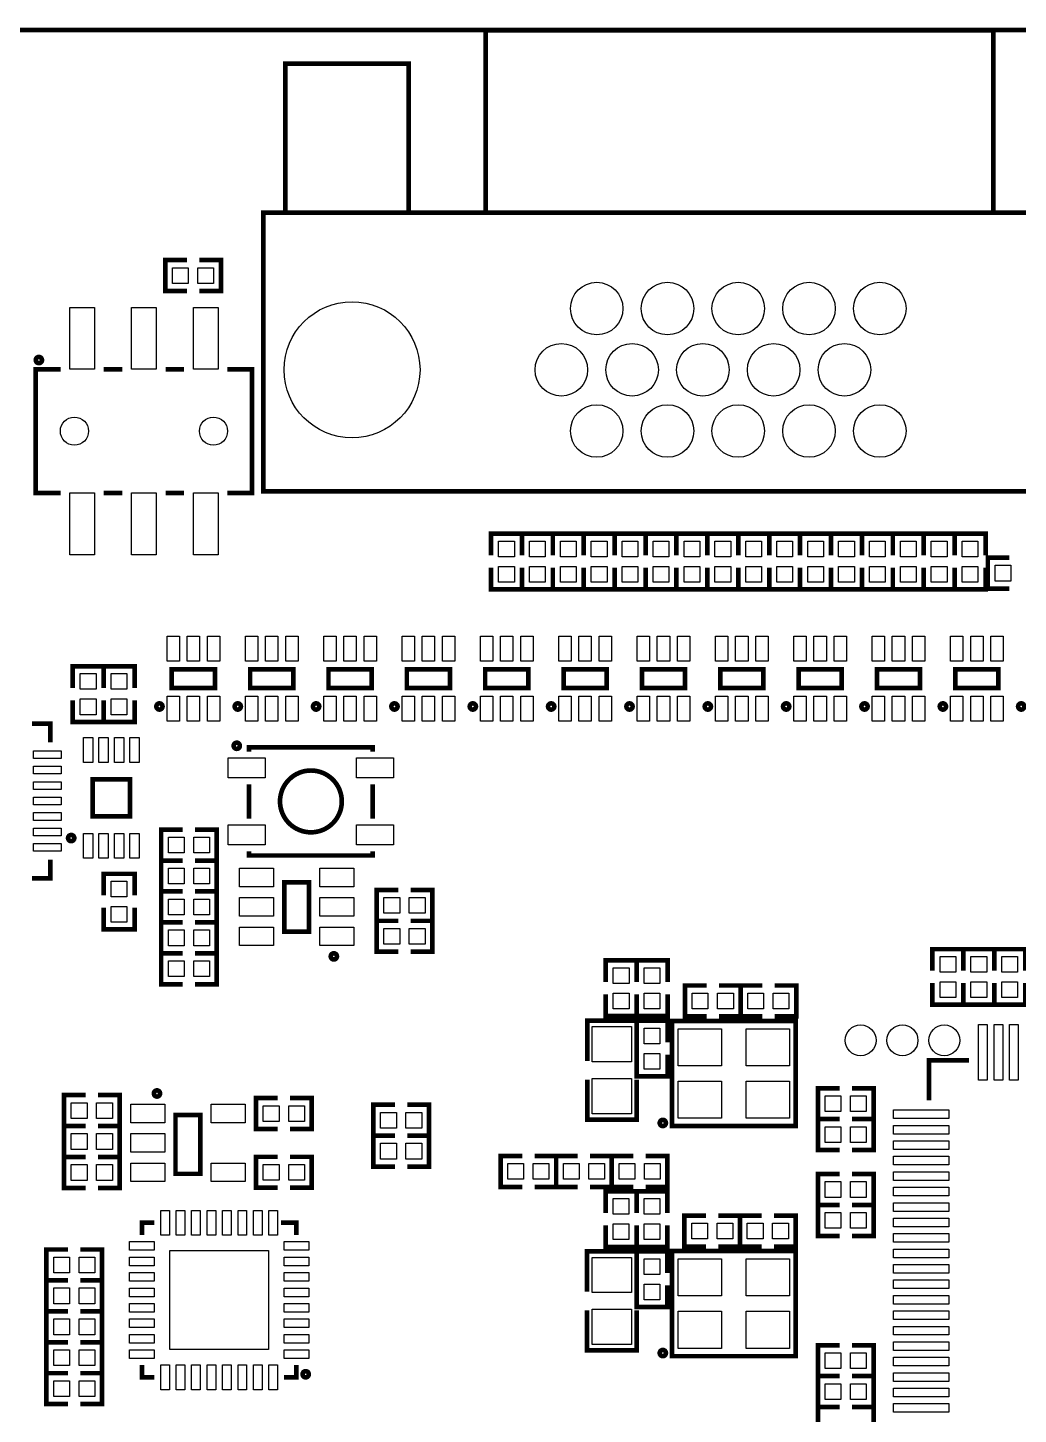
# Model space of a CAD drawing. Extents: x -3 to 4403, y -3 to 3388.
# Drawn here: x 638 to 1900, y 1621 to 3387 of the extents above; entities that cross this region are included whole.
import ezdxf

# ---------------------------------------------------------------- set-up
doc = ezdxf.new("R2010")
doc.units = 0
for name, color, linetype in [('BG_OUTLINE', 3, 'CONTINUOUS'), ('PG_SILKSCREEN_TOP', 85, 'CONTINUOUS'), ('PIN_TOP', 12, 'CONTINUOUS')]:
    doc.layers.add(name, color=color, linetype=linetype)

msp = doc.modelspace()

# ---------------------------------------------------------------- linework, layer by layer
at = {"layer": 'BG_OUTLINE', "const_width": 6}
msp.add_lwpolyline([(160, 0), (4240, 0, 0.414214), (4400, 160), (4400, 3224, 0.414214), (4240, 3384), (160, 3384, 0.414214), (0, 3224), (0, 160, 0.414214), (160, 0)], format="xyb", dxfattribs=at)
at = {"layer": 'PG_SILKSCREEN_TOP', "const_width": 5.91}
for points in [[(1868.75, 3151.36), (1868.75, 3383.64), (1221.9, 3383.64), (1221.9, 3151.36)], [(1123.75, 3151.36), (1123.75, 3341.36), (966.58, 3341.36), (966.58, 3151.36)], [(938.75, 2796.36), (2148.75, 2796.36), (2148.75, 3151.36), (938.75, 3151.36), (938.75, 2796.36)], [(841.27, 3091.01), (813.71, 3091.01), (813.71, 3051.63), (841.27, 3051.63)], [(857.01, 3091.01), (884.57, 3091.01), (884.57, 3051.63), (857.01, 3051.63)], [(680.24, 2951.95), (648.74, 2951.95), (648.74, 2794.47), (680.24, 2794.47)], [(735.36, 2951.95), (758.98, 2951.95)], [(814.1, 2951.95), (837.72, 2951.95)], [(892.84, 2951.95), (924.34, 2951.95), (924.34, 2794.47), (892.84, 2794.47)], [(735.36, 2794.47), (758.98, 2794.47)], [(814.1, 2794.47), (837.72, 2794.47)], [(1228.71, 2714.89), (1228.71, 2742.45), (1268.09, 2742.45), (1268.09, 2714.89)], [(1268.09, 2714.89), (1268.09, 2742.45), (1307.47, 2742.45), (1307.47, 2714.89)], [(1307.47, 2714.89), (1307.47, 2742.45), (1346.85, 2742.45), (1346.85, 2714.89)], [(1346.85, 2714.89), (1346.85, 2742.45), (1386.23, 2742.45), (1386.23, 2714.89)], [(1386.23, 2714.89), (1386.23, 2742.45), (1425.61, 2742.45), (1425.61, 2714.89)], [(1425.61, 2714.89), (1425.61, 2742.45), (1464.99, 2742.45), (1464.99, 2714.89)], [(1464.99, 2714.89), (1464.99, 2742.45), (1504.37, 2742.45), (1504.37, 2714.89)], [(1504.37, 2714.89), (1504.37, 2742.45), (1543.75, 2742.45), (1543.75, 2714.89)], [(1543.75, 2714.89), (1543.75, 2742.45), (1583.13, 2742.45), (1583.13, 2714.89)], [(1583.13, 2714.89), (1583.13, 2742.45), (1622.51, 2742.45), (1622.51, 2714.89)], [(1622.51, 2714.89), (1622.51, 2742.45), (1661.89, 2742.45), (1661.89, 2714.89)], [(1661.89, 2714.89), (1661.89, 2742.45), (1701.27, 2742.45), (1701.27, 2714.89)], [(1740.65, 2714.89), (1740.65, 2742.45), (1701.27, 2742.45), (1701.27, 2714.89)], [(1780.03, 2714.89), (1780.03, 2742.45), (1740.65, 2742.45), (1740.65, 2714.89)], [(1819.41, 2714.89), (1819.41, 2742.45), (1780.03, 2742.45), (1780.03, 2714.89)], [(1858.79, 2714.89), (1858.79, 2742.45), (1819.41, 2742.45), (1819.41, 2714.89)], [(1228.71, 2699.15), (1228.71, 2671.59), (1268.09, 2671.59), (1268.09, 2699.15)], [(1268.09, 2699.15), (1268.09, 2671.59), (1307.47, 2671.59), (1307.47, 2699.15)], [(1307.47, 2699.15), (1307.47, 2671.59), (1346.85, 2671.59), (1346.85, 2699.15)], [(1346.85, 2699.15), (1346.85, 2671.59), (1386.23, 2671.59), (1386.23, 2699.15)], [(1386.23, 2699.15), (1386.23, 2671.59), (1425.61, 2671.59), (1425.61, 2699.15)], [(1425.61, 2699.15), (1425.61, 2671.59), (1464.99, 2671.59), (1464.99, 2699.15)], [(1464.99, 2699.15), (1464.99, 2671.59), (1504.37, 2671.59), (1504.37, 2699.15)], [(1504.37, 2699.15), (1504.37, 2671.59), (1543.75, 2671.59), (1543.75, 2699.15)], [(1543.75, 2699.15), (1543.75, 2671.59), (1583.13, 2671.59), (1583.13, 2699.15)], [(1583.13, 2699.15), (1583.13, 2671.59), (1622.51, 2671.59), (1622.51, 2699.15)], [(1622.51, 2699.15), (1622.51, 2671.59), (1661.89, 2671.59), (1661.89, 2699.15)], [(1661.89, 2699.15), (1661.89, 2671.59), (1701.27, 2671.59), (1701.27, 2699.15)], [(1740.65, 2699.15), (1740.65, 2671.59), (1701.27, 2671.59), (1701.27, 2699.15)], [(1780.03, 2699.15), (1780.03, 2671.59), (1740.65, 2671.59), (1740.65, 2699.15)], [(1819.41, 2699.15), (1819.41, 2671.59), (1780.03, 2671.59), (1780.03, 2699.15)], [(1858.79, 2699.15), (1858.79, 2671.59), (1819.41, 2671.59), (1819.41, 2699.15)], [(1889.23, 2711.95), (1861.67, 2711.95), (1861.67, 2672.57), (1889.23, 2672.57)], [(695.77, 2546.14), (695.77, 2573.7), (735.15, 2573.7), (735.15, 2546.14)], [(774.53, 2546.14), (774.53, 2573.7), (735.15, 2573.7), (735.15, 2546.14)], [(822.03, 2569.77), (877.15, 2569.77), (877.15, 2546.15), (822.03, 2546.15), (822.03, 2569.77)], [(921.84, 2569.77), (976.96, 2569.77), (976.96, 2546.15), (921.84, 2546.15), (921.84, 2569.77)], [(1021.65, 2569.77), (1076.77, 2569.77), (1076.77, 2546.15), (1021.65, 2546.15), (1021.65, 2569.77)], [(1121.46, 2569.77), (1176.58, 2569.77), (1176.58, 2546.15), (1121.46, 2546.15), (1121.46, 2569.77)], [(1221.27, 2569.77), (1276.39, 2569.77), (1276.39, 2546.15), (1221.27, 2546.15), (1221.27, 2569.77)], [(1321.08, 2569.77), (1376.2, 2569.77), (1376.2, 2546.15), (1321.08, 2546.15), (1321.08, 2569.77)], [(1420.89, 2569.77), (1476.01, 2569.77), (1476.01, 2546.15), (1420.89, 2546.15), (1420.89, 2569.77)], [(1520.7, 2569.77), (1575.82, 2569.77), (1575.82, 2546.15), (1520.7, 2546.15), (1520.7, 2569.77)], [(1620.51, 2569.77), (1675.63, 2569.77), (1675.63, 2546.15), (1620.51, 2546.15), (1620.51, 2569.77)], [(1720.32, 2569.77), (1775.44, 2569.77), (1775.44, 2546.15), (1720.32, 2546.15), (1720.32, 2569.77)], [(1820.13, 2569.77), (1875.25, 2569.77), (1875.25, 2546.15), (1820.13, 2546.15), (1820.13, 2569.77)], [(695.77, 2530.4), (695.77, 2502.84), (735.15, 2502.84), (735.15, 2530.4)], [(774.53, 2530.4), (774.53, 2502.84), (735.15, 2502.84), (735.15, 2530.4)], [(643.8, 2500.54), (667.43, 2500.54), (667.43, 2476.91)], [(1077.98, 2465.08), (1077.98, 2470.52), (920.5, 2470.52), (920.5, 2465.08)], [(721.38, 2429.73), (768.62, 2429.73), (768.62, 2382.49), (721.38, 2382.49), (721.38, 2429.73)], [(920.5, 2423.43), (920.5, 2379.81)], [(1077.98, 2423.43), (1077.98, 2379.81)], [(836.02, 2326.3), (808.46, 2326.3), (808.46, 2365.68), (836.02, 2365.68)], [(851.76, 2326.3), (879.32, 2326.3), (879.32, 2365.68), (851.76, 2365.68)], [(920.5, 2338.16), (920.5, 2332.72), (1077.98, 2332.72), (1077.98, 2338.16)], [(667.43, 2327.31), (667.43, 2303.68), (643.8, 2303.68)], [(836.02, 2286.92), (808.46, 2286.92), (808.46, 2326.3), (836.02, 2326.3)], [(851.76, 2286.92), (879.32, 2286.92), (879.32, 2326.3), (851.76, 2326.3)], [(735.15, 2281.82), (735.15, 2309.38), (774.53, 2309.38), (774.53, 2281.82)], [(996.96, 2298.73), (965.46, 2298.73), (965.46, 2235.73), (996.96, 2235.73), (996.96, 2298.73)], [(836.02, 2286.92), (808.46, 2286.92), (808.46, 2247.54), (836.02, 2247.54)], [(851.76, 2286.92), (879.32, 2286.92), (879.32, 2247.54), (851.76, 2247.54)], [(1110.66, 2249.52), (1083.1, 2249.52), (1083.1, 2288.9), (1110.66, 2288.9)], [(1126.4, 2249.52), (1153.96, 2249.52), (1153.96, 2288.9), (1126.4, 2288.9)], [(735.15, 2266.08), (735.15, 2238.52), (774.53, 2238.52), (774.53, 2266.08)], [(836.02, 2208.16), (808.46, 2208.16), (808.46, 2247.54), (836.02, 2247.54)], [(851.76, 2208.16), (879.32, 2208.16), (879.32, 2247.54), (851.76, 2247.54)], [(1110.66, 2210.14), (1083.1, 2210.14), (1083.1, 2249.52), (1110.66, 2249.52)], [(1126.4, 2210.14), (1153.96, 2210.14), (1153.96, 2249.52), (1126.4, 2249.52)], [(836.02, 2168.78), (808.46, 2168.78), (808.46, 2208.16), (836.02, 2208.16)], [(851.76, 2168.78), (879.32, 2168.78), (879.32, 2208.16), (851.76, 2208.16)], [(1791.15, 2185.88), (1791.15, 2213.44), (1830.53, 2213.44), (1830.53, 2185.88)], [(1830.53, 2185.88), (1830.53, 2213.44), (1869.91, 2213.44), (1869.91, 2185.88)], [(1869.91, 2185.88), (1869.91, 2213.44), (1909.29, 2213.44), (1909.29, 2185.88)], [(1374.89, 2171.47), (1374.89, 2199.03), (1414.27, 2199.03), (1414.27, 2171.47)], [(1414.27, 2171.47), (1414.27, 2199.03), (1453.65, 2199.03), (1453.65, 2171.47)], [(1791.15, 2170.14), (1791.15, 2142.58), (1830.53, 2142.58), (1830.53, 2170.14)], [(1830.53, 2170.14), (1830.53, 2142.58), (1869.91, 2142.58), (1869.91, 2170.14)], [(1869.91, 2170.14), (1869.91, 2142.58), (1909.29, 2142.58), (1909.29, 2170.14)], [(1374.89, 2155.73), (1374.89, 2128.17), (1414.27, 2128.17), (1414.27, 2155.73)], [(1414.27, 2155.73), (1414.27, 2128.17), (1453.65, 2128.17), (1453.65, 2155.73)], [(1503.39, 2127.77), (1475.83, 2127.77), (1475.83, 2167.15), (1503.39, 2167.15)], [(1519.13, 2127.77), (1546.69, 2127.77), (1546.69, 2167.15), (1519.13, 2167.15)], [(1574.25, 2167.15), (1546.69, 2167.15), (1546.69, 2127.77), (1574.25, 2127.77)], [(1589.99, 2167.15), (1617.55, 2167.15), (1617.55, 2127.77), (1589.99, 2127.77)], [(1414.27, 2071.03), (1414.27, 2122.21), (1351.27, 2122.21), (1351.27, 2071.03)], [(1414.27, 2094.65), (1414.27, 2122.21), (1453.65, 2122.21), (1453.65, 2094.65)], [(1459.4, 1988.16), (1616.88, 1988.16), (1616.88, 2122.02), (1459.4, 2122.02), (1459.4, 1988.16)], [(1414.27, 2078.91), (1414.27, 2051.35), (1453.65, 2051.35), (1453.65, 2078.91)], [(1786.61, 2020.84), (1786.61, 2072.03), (1837.8, 2072.03)], [(1351.27, 2047.41), (1351.27, 1996.23), (1414.27, 1996.23), (1414.27, 2047.41)], [(1672.76, 1996.99), (1645.2, 1996.99), (1645.2, 2036.37), (1672.76, 2036.37)], [(1688.5, 1996.99), (1716.06, 1996.99), (1716.06, 2036.37), (1688.5, 2036.37)], [(712.3, 1988.12), (684.74, 1988.12), (684.74, 2027.5), (712.3, 2027.5)], [(728.04, 1988.12), (755.6, 1988.12), (755.6, 2027.5), (728.04, 2027.5)], [(956.94, 1984.37), (929.38, 1984.37), (929.38, 2023.75), (956.94, 2023.75)], [(972.68, 1984.37), (1000.24, 1984.37), (1000.24, 2023.75), (972.68, 2023.75)], [(1106.32, 1975.81), (1078.76, 1975.81), (1078.76, 2015.19), (1106.32, 2015.19)], [(1122.06, 1975.81), (1149.62, 1975.81), (1149.62, 2015.19), (1122.06, 2015.19)], [(834.62, 2002.09), (858.24, 2002.09), (858.24, 1927.29), (826.74, 1927.29), (826.74, 2002.09), (834.62, 2002.09)], [(1672.76, 1957.61), (1645.2, 1957.61), (1645.2, 1996.99), (1672.76, 1996.99)], [(1688.5, 1957.61), (1716.06, 1957.61), (1716.06, 1996.99), (1688.5, 1996.99)], [(712.3, 1948.74), (684.74, 1948.74), (684.74, 1988.12), (712.3, 1988.12)], [(728.04, 1948.74), (755.6, 1948.74), (755.6, 1988.12), (728.04, 1988.12)], [(1106.32, 1936.43), (1078.76, 1936.43), (1078.76, 1975.81), (1106.32, 1975.81)], [(1122.06, 1936.43), (1149.62, 1936.43), (1149.62, 1975.81), (1122.06, 1975.81)], [(712.3, 1909.36), (684.74, 1909.36), (684.74, 1948.74), (712.3, 1948.74)], [(728.04, 1909.36), (755.6, 1909.36), (755.6, 1948.74), (728.04, 1948.74)], [(956.94, 1909.57), (929.38, 1909.57), (929.38, 1948.95), (956.94, 1948.95)], [(972.68, 1909.57), (1000.24, 1909.57), (1000.24, 1948.95), (972.68, 1948.95)], [(1268.43, 1910.69), (1240.87, 1910.69), (1240.87, 1950.07), (1268.43, 1950.07)], [(1284.17, 1910.69), (1311.73, 1910.69), (1311.73, 1950.07), (1284.17, 1950.07)], [(1339.29, 1910.69), (1311.73, 1910.69), (1311.73, 1950.07), (1339.29, 1950.07)], [(1355.03, 1910.69), (1382.59, 1910.69), (1382.59, 1950.07), (1355.03, 1950.07)], [(1410.15, 1950.07), (1382.59, 1950.07), (1382.59, 1910.69), (1410.15, 1910.69)], [(1425.89, 1950.07), (1453.45, 1950.07), (1453.45, 1910.69), (1425.89, 1910.69)], [(1672.76, 1887.65), (1645.2, 1887.65), (1645.2, 1927.03), (1672.76, 1927.03)], [(1688.5, 1887.65), (1716.06, 1887.65), (1716.06, 1927.03), (1688.5, 1927.03)], [(1374.76, 1877.59), (1374.76, 1905.15), (1414.14, 1905.15), (1414.14, 1877.59)], [(1414.14, 1877.59), (1414.14, 1905.15), (1453.52, 1905.15), (1453.52, 1877.59)], [(1672.76, 1848.27), (1645.2, 1848.27), (1645.2, 1887.65), (1672.76, 1887.65)], [(1688.5, 1848.27), (1716.06, 1848.27), (1716.06, 1887.65), (1688.5, 1887.65)], [(1502.68, 1834.75), (1475.12, 1834.75), (1475.12, 1874.13), (1502.68, 1874.13)], [(1518.42, 1834.75), (1545.98, 1834.75), (1545.98, 1874.13), (1518.42, 1874.13)], [(1573.54, 1874.13), (1545.98, 1874.13), (1545.98, 1834.75), (1573.54, 1834.75)], [(1589.28, 1874.13), (1616.84, 1874.13), (1616.84, 1834.75), (1589.28, 1834.75)], [(783.91, 1849.19), (783.91, 1864.94), (799.66, 1864.94)], [(961.08, 1864.94), (980.77, 1864.94), (980.77, 1849.19)], [(1374.76, 1861.85), (1374.76, 1834.29), (1414.14, 1834.29), (1414.14, 1861.85)], [(1414.14, 1861.85), (1414.14, 1834.29), (1453.52, 1834.29), (1453.52, 1861.85)], [(689.9, 1791.54), (662.34, 1791.54), (662.34, 1830.92), (689.9, 1830.92)], [(705.64, 1791.54), (733.2, 1791.54), (733.2, 1830.92), (705.64, 1830.92)], [(1414.14, 1777.22), (1414.14, 1828.4), (1351.14, 1828.4), (1351.14, 1777.22)], [(1414.14, 1800.84), (1414.14, 1828.4), (1453.52, 1828.4), (1453.52, 1800.84)], [(1459.4, 1695.08), (1616.88, 1695.08), (1616.88, 1828.94), (1459.4, 1828.94), (1459.4, 1695.08)], [(689.9, 1752.16), (662.34, 1752.16), (662.34, 1791.54), (689.9, 1791.54)], [(705.64, 1752.16), (733.2, 1752.16), (733.2, 1791.54), (705.64, 1791.54)], [(1414.14, 1785.1), (1414.14, 1757.54), (1453.52, 1757.54), (1453.52, 1785.1)], [(689.9, 1752.16), (662.34, 1752.16), (662.34, 1712.78), (689.9, 1712.78)], [(705.64, 1752.16), (733.2, 1752.16), (733.2, 1712.78), (705.64, 1712.78)], [(1351.14, 1753.6), (1351.14, 1702.42), (1414.14, 1702.42), (1414.14, 1753.6)], [(689.9, 1673.4), (662.34, 1673.4), (662.34, 1712.78), (689.9, 1712.78)], [(705.64, 1673.4), (733.2, 1673.4), (733.2, 1712.78), (705.64, 1712.78)], [(1672.76, 1669.65), (1645.2, 1669.65), (1645.2, 1709.03), (1672.76, 1709.03)], [(1688.5, 1669.65), (1716.06, 1669.65), (1716.06, 1709.03), (1688.5, 1709.03)], [(799.66, 1668.08), (783.91, 1668.08), (783.91, 1683.83)], [(980.77, 1683.83), (980.77, 1668.08), (965.02, 1668.08)], [(689.9, 1673.4), (662.34, 1673.4), (662.34, 1634.02), (689.9, 1634.02)], [(705.64, 1673.4), (733.2, 1673.4), (733.2, 1634.02), (705.64, 1634.02)], [(1672.76, 1630.27), (1645.2, 1630.27), (1645.2, 1669.65), (1672.76, 1669.65)], [(1688.5, 1630.27), (1716.06, 1630.27), (1716.06, 1669.65), (1688.5, 1669.65)], [(1672.76, 1590.89), (1645.2, 1590.89), (1645.2, 1630.27), (1672.76, 1630.27)], [(1688.5, 1590.89), (1716.06, 1590.89), (1716.06, 1630.27), (1688.5, 1630.27)]]:
    msp.add_lwpolyline(points, dxfattribs=at)
for points in [[(656.62, 2963.76, 1.0003), (648.74, 2963.76, 0.9997), (656.62, 2963.76)], [(810.22, 2522.53, 1.000491), (802.35, 2522.52, 0.999509), (810.22, 2522.53)], [(910.03, 2522.53, 1.000491), (902.16, 2522.52, 0.999509), (910.03, 2522.53)], [(1009.84, 2522.53, 1.000491), (1001.97, 2522.52, 0.999509), (1009.84, 2522.53)], [(1109.65, 2522.53, 1.000491), (1101.78, 2522.52, 0.999509), (1109.65, 2522.53)], [(1209.46, 2522.53, 1.000491), (1201.59, 2522.52, 0.999509), (1209.46, 2522.53)], [(1309.27, 2522.53, 1.000491), (1301.4, 2522.52, 0.999509), (1309.27, 2522.53)], [(1409.08, 2522.53, 1.000491), (1401.21, 2522.52, 0.999509), (1409.08, 2522.53)], [(1508.89, 2522.53, 1.000491), (1501.02, 2522.52, 0.999509), (1508.89, 2522.53)], [(1608.7, 2522.53, 1.000491), (1600.83, 2522.52, 0.999509), (1608.7, 2522.53)], [(1708.51, 2522.53, 1.000491), (1700.64, 2522.52, 0.999509), (1708.51, 2522.53)], [(1808.32, 2522.53, 1.000491), (1800.45, 2522.52, 0.999509), (1808.32, 2522.53)], [(1908.13, 2522.53, 1.000491), (1900.26, 2522.52, 0.999509), (1908.13, 2522.53)], [(908.69, 2472.49, 1.000289), (900.81, 2472.48, 0.999711), (908.69, 2472.49)], [(1038.61, 2401.62, 1), (959.87, 2401.62, 1), (1038.61, 2401.62)], [(697.76, 2354.93, 0.99972), (689.88, 2354.93, 1.00028), (697.76, 2354.93)], [(1032.39, 2204.24, 0.99946), (1024.52, 2204.24, 1.00054), (1032.39, 2204.24)], [(807.06, 2029.65, 1.00054), (799.18, 2029.65, 0.999461), (807.06, 2029.65)], [(1451.53, 1992.1, 0.999461), (1443.65, 1992.1, 1.00054), (1451.53, 1992.1)], [(1451.53, 1699.02, 0.999461), (1443.65, 1699.02, 1.00054), (1451.53, 1699.02)], [(996.51, 1672.02, 1.00046), (988.64, 1672.02, 0.99954), (996.51, 1672.02)]]:
    msp.add_lwpolyline(points, format="xyb", dxfattribs=at)
at = {"layer": 'PIN_TOP'}
for points in [[(822.96, 3061.28), (822.96, 3081.36), (843.04, 3081.36), (843.04, 3061.28)], [(855.24, 3061.28), (855.24, 3081.36), (875.32, 3081.36), (875.32, 3061.28)], [(723.55, 2951.95), (692.05, 2951.95), (692.05, 3030.69), (723.55, 3030.69)], [(802.29, 2951.95), (770.79, 2951.95), (770.79, 3030.69), (802.29, 3030.69)], [(881.03, 2951.95), (849.53, 2951.95), (849.53, 3030.69), (881.03, 3030.69)], [(723.55, 2715.73), (692.05, 2715.73), (692.05, 2794.47), (723.55, 2794.47)], [(802.29, 2715.73), (770.79, 2715.73), (770.79, 2794.47), (802.29, 2794.47)], [(881.03, 2715.73), (849.53, 2715.73), (849.53, 2794.47), (881.03, 2794.47)], [(1258.44, 2713.12), (1238.36, 2713.12), (1238.36, 2733.2), (1258.44, 2733.2)], [(1297.82, 2713.12), (1277.74, 2713.12), (1277.74, 2733.2), (1297.82, 2733.2)], [(1337.2, 2713.12), (1317.12, 2713.12), (1317.12, 2733.2), (1337.2, 2733.2)], [(1376.58, 2713.12), (1356.5, 2713.12), (1356.5, 2733.2), (1376.58, 2733.2)], [(1415.96, 2713.12), (1395.88, 2713.12), (1395.88, 2733.2), (1415.96, 2733.2)], [(1455.34, 2713.12), (1435.26, 2713.12), (1435.26, 2733.2), (1455.34, 2733.2)], [(1494.72, 2713.12), (1474.64, 2713.12), (1474.64, 2733.2), (1494.72, 2733.2)], [(1534.1, 2713.12), (1514.02, 2713.12), (1514.02, 2733.2), (1534.1, 2733.2)], [(1573.48, 2713.12), (1553.4, 2713.12), (1553.4, 2733.2), (1573.48, 2733.2)], [(1612.86, 2713.12), (1592.78, 2713.12), (1592.78, 2733.2), (1612.86, 2733.2)], [(1652.24, 2713.12), (1632.16, 2713.12), (1632.16, 2733.2), (1652.24, 2733.2)], [(1691.62, 2713.12), (1671.54, 2713.12), (1671.54, 2733.2), (1691.62, 2733.2)], [(1710.92, 2733.2), (1731, 2733.2), (1731, 2713.12), (1710.92, 2713.12)], [(1750.3, 2733.2), (1770.38, 2733.2), (1770.38, 2713.12), (1750.3, 2713.12)], [(1789.68, 2733.2), (1809.76, 2733.2), (1809.76, 2713.12), (1789.68, 2713.12)], [(1829.06, 2733.2), (1849.14, 2733.2), (1849.14, 2713.12), (1829.06, 2713.12)], [(1870.92, 2682.22), (1870.92, 2702.3), (1891, 2702.3), (1891, 2682.22)], [(1258.44, 2680.84), (1238.36, 2680.84), (1238.36, 2700.92), (1258.44, 2700.92)], [(1297.82, 2680.84), (1277.74, 2680.84), (1277.74, 2700.92), (1297.82, 2700.92)], [(1337.2, 2680.84), (1317.12, 2680.84), (1317.12, 2700.92), (1337.2, 2700.92)], [(1376.58, 2680.84), (1356.5, 2680.84), (1356.5, 2700.92), (1376.58, 2700.92)], [(1415.96, 2680.84), (1395.88, 2680.84), (1395.88, 2700.92), (1415.96, 2700.92)], [(1455.34, 2680.84), (1435.26, 2680.84), (1435.26, 2700.92), (1455.34, 2700.92)], [(1494.72, 2680.84), (1474.64, 2680.84), (1474.64, 2700.92), (1494.72, 2700.92)], [(1534.1, 2680.84), (1514.02, 2680.84), (1514.02, 2700.92), (1534.1, 2700.92)], [(1573.48, 2680.84), (1553.4, 2680.84), (1553.4, 2700.92), (1573.48, 2700.92)], [(1612.86, 2680.84), (1592.78, 2680.84), (1592.78, 2700.92), (1612.86, 2700.92)], [(1652.24, 2680.84), (1632.16, 2680.84), (1632.16, 2700.92), (1652.24, 2700.92)], [(1691.62, 2680.84), (1671.54, 2680.84), (1671.54, 2700.92), (1691.62, 2700.92)], [(1710.92, 2700.92), (1731, 2700.92), (1731, 2680.84), (1710.92, 2680.84)], [(1750.3, 2700.92), (1770.38, 2700.92), (1770.38, 2680.84), (1750.3, 2680.84)], [(1789.68, 2700.92), (1809.76, 2700.92), (1809.76, 2680.84), (1789.68, 2680.84)], [(1829.06, 2700.92), (1849.14, 2700.92), (1849.14, 2680.84), (1829.06, 2680.84)], [(831.875, 2580.4), (816.125, 2580.4), (816.125, 2611.9), (831.875, 2611.9)], [(857.465, 2580.4), (841.715, 2580.4), (841.715, 2611.9), (857.465, 2611.9)], [(883.055, 2580.4), (867.305, 2580.4), (867.305, 2611.9), (883.055, 2611.9)], [(931.685, 2580.4), (915.935, 2580.4), (915.935, 2611.9), (931.685, 2611.9)], [(957.275, 2580.4), (941.525, 2580.4), (941.525, 2611.9), (957.275, 2611.9)], [(982.865, 2580.4), (967.115, 2580.4), (967.115, 2611.9), (982.865, 2611.9)], [(1031.495, 2580.4), (1015.745, 2580.4), (1015.745, 2611.9), (1031.495, 2611.9)], [(1057.085, 2580.4), (1041.335, 2580.4), (1041.335, 2611.9), (1057.085, 2611.9)], [(1082.675, 2580.4), (1066.925, 2580.4), (1066.925, 2611.9), (1082.675, 2611.9)], [(1131.305, 2580.4), (1115.555, 2580.4), (1115.555, 2611.9), (1131.305, 2611.9)], [(1156.895, 2580.4), (1141.145, 2580.4), (1141.145, 2611.9), (1156.895, 2611.9)], [(1182.485, 2580.4), (1166.735, 2580.4), (1166.735, 2611.9), (1182.485, 2611.9)], [(1231.115, 2580.4), (1215.365, 2580.4), (1215.365, 2611.9), (1231.115, 2611.9)], [(1256.705, 2580.4), (1240.955, 2580.4), (1240.955, 2611.9), (1256.705, 2611.9)], [(1282.295, 2580.4), (1266.545, 2580.4), (1266.545, 2611.9), (1282.295, 2611.9)], [(1330.925, 2580.4), (1315.175, 2580.4), (1315.175, 2611.9), (1330.925, 2611.9)], [(1356.515, 2580.4), (1340.765, 2580.4), (1340.765, 2611.9), (1356.515, 2611.9)], [(1382.105, 2580.4), (1366.355, 2580.4), (1366.355, 2611.9), (1382.105, 2611.9)], [(1430.735, 2580.4), (1414.985, 2580.4), (1414.985, 2611.9), (1430.735, 2611.9)], [(1456.325, 2580.4), (1440.575, 2580.4), (1440.575, 2611.9), (1456.325, 2611.9)], [(1481.915, 2580.4), (1466.165, 2580.4), (1466.165, 2611.9), (1481.915, 2611.9)], [(1530.545, 2580.4), (1514.795, 2580.4), (1514.795, 2611.9), (1530.545, 2611.9)], [(1556.135, 2580.4), (1540.385, 2580.4), (1540.385, 2611.9), (1556.135, 2611.9)], [(1581.725, 2580.4), (1565.975, 2580.4), (1565.975, 2611.9), (1581.725, 2611.9)], [(1630.355, 2580.4), (1614.605, 2580.4), (1614.605, 2611.9), (1630.355, 2611.9)], [(1655.945, 2580.4), (1640.195, 2580.4), (1640.195, 2611.9), (1655.945, 2611.9)], [(1681.535, 2580.4), (1665.785, 2580.4), (1665.785, 2611.9), (1681.535, 2611.9)], [(1730.165, 2580.4), (1714.415, 2580.4), (1714.415, 2611.9), (1730.165, 2611.9)], [(1755.755, 2580.4), (1740.005, 2580.4), (1740.005, 2611.9), (1755.755, 2611.9)], [(1781.345, 2580.4), (1765.595, 2580.4), (1765.595, 2611.9), (1781.345, 2611.9)], [(1829.975, 2580.4), (1814.225, 2580.4), (1814.225, 2611.9), (1829.975, 2611.9)], [(1855.565, 2580.4), (1839.815, 2580.4), (1839.815, 2611.9), (1855.565, 2611.9)], [(1881.155, 2580.4), (1865.405, 2580.4), (1865.405, 2611.9), (1881.155, 2611.9)], [(725.5, 2544.37), (705.42, 2544.37), (705.42, 2564.45), (725.5, 2564.45)], [(744.8, 2564.45), (764.88, 2564.45), (764.88, 2544.37), (744.8, 2544.37)], [(725.5, 2512.09), (705.42, 2512.09), (705.42, 2532.17), (725.5, 2532.17)], [(744.8, 2532.17), (764.88, 2532.17), (764.88, 2512.09), (744.8, 2512.09)], [(831.875, 2504.02), (816.125, 2504.02), (816.125, 2535.52), (831.875, 2535.52)], [(857.465, 2504.02), (841.715, 2504.02), (841.715, 2535.52), (857.465, 2535.52)], [(883.055, 2504.02), (867.305, 2504.02), (867.305, 2535.52), (883.055, 2535.52)], [(931.685, 2504.02), (915.935, 2504.02), (915.935, 2535.52), (931.685, 2535.52)], [(957.275, 2504.02), (941.525, 2504.02), (941.525, 2535.52), (957.275, 2535.52)], [(982.865, 2504.02), (967.115, 2504.02), (967.115, 2535.52), (982.865, 2535.52)], [(1031.495, 2504.02), (1015.745, 2504.02), (1015.745, 2535.52), (1031.495, 2535.52)], [(1057.085, 2504.02), (1041.335, 2504.02), (1041.335, 2535.52), (1057.085, 2535.52)], [(1082.675, 2504.02), (1066.925, 2504.02), (1066.925, 2535.52), (1082.675, 2535.52)], [(1131.305, 2504.02), (1115.555, 2504.02), (1115.555, 2535.52), (1131.305, 2535.52)], [(1156.895, 2504.02), (1141.145, 2504.02), (1141.145, 2535.52), (1156.895, 2535.52)], [(1182.485, 2504.02), (1166.735, 2504.02), (1166.735, 2535.52), (1182.485, 2535.52)], [(1231.115, 2504.02), (1215.365, 2504.02), (1215.365, 2535.52), (1231.115, 2535.52)], [(1256.705, 2504.02), (1240.955, 2504.02), (1240.955, 2535.52), (1256.705, 2535.52)], [(1282.295, 2504.02), (1266.545, 2504.02), (1266.545, 2535.52), (1282.295, 2535.52)], [(1330.925, 2504.02), (1315.175, 2504.02), (1315.175, 2535.52), (1330.925, 2535.52)], [(1356.515, 2504.02), (1340.765, 2504.02), (1340.765, 2535.52), (1356.515, 2535.52)], [(1382.105, 2504.02), (1366.355, 2504.02), (1366.355, 2535.52), (1382.105, 2535.52)], [(1430.735, 2504.02), (1414.985, 2504.02), (1414.985, 2535.52), (1430.735, 2535.52)], [(1456.325, 2504.02), (1440.575, 2504.02), (1440.575, 2535.52), (1456.325, 2535.52)], [(1481.915, 2504.02), (1466.165, 2504.02), (1466.165, 2535.52), (1481.915, 2535.52)], [(1530.545, 2504.02), (1514.795, 2504.02), (1514.795, 2535.52), (1530.545, 2535.52)], [(1556.135, 2504.02), (1540.385, 2504.02), (1540.385, 2535.52), (1556.135, 2535.52)], [(1581.725, 2504.02), (1565.975, 2504.02), (1565.975, 2535.52), (1581.725, 2535.52)], [(1630.355, 2504.02), (1614.605, 2504.02), (1614.605, 2535.52), (1630.355, 2535.52)], [(1655.945, 2504.02), (1640.195, 2504.02), (1640.195, 2535.52), (1655.945, 2535.52)], [(1681.535, 2504.02), (1665.785, 2504.02), (1665.785, 2535.52), (1681.535, 2535.52)], [(1730.165, 2504.02), (1714.415, 2504.02), (1714.415, 2535.52), (1730.165, 2535.52)], [(1755.755, 2504.02), (1740.005, 2504.02), (1740.005, 2535.52), (1755.755, 2535.52)], [(1781.345, 2504.02), (1765.595, 2504.02), (1765.595, 2535.52), (1781.345, 2535.52)], [(1829.975, 2504.02), (1814.225, 2504.02), (1814.225, 2535.52), (1829.975, 2535.52)], [(1855.565, 2504.02), (1839.815, 2504.02), (1839.815, 2535.52), (1855.565, 2535.52)], [(1881.155, 2504.02), (1865.405, 2504.02), (1865.405, 2535.52), (1881.155, 2535.52)], [(721.375, 2451.38), (709.565, 2451.38), (709.565, 2482.88), (721.375, 2482.88)], [(741.065, 2451.38), (729.255, 2451.38), (729.255, 2482.88), (741.065, 2482.88)], [(760.745, 2451.38), (748.935, 2451.38), (748.935, 2482.88), (760.745, 2482.88)], [(780.435, 2451.38), (768.625, 2451.38), (768.625, 2482.88), (780.435, 2482.88)], [(645.77, 2456.25), (645.77, 2466.09), (681.2, 2466.09), (681.2, 2456.25)], [(893.81, 2431.46), (893.81, 2457.05), (941.05, 2457.05), (941.05, 2431.46)], [(1057.39, 2431.46), (1057.39, 2457.05), (1104.63, 2457.05), (1104.63, 2431.46)], [(645.77, 2436.56), (645.77, 2446.4), (681.2, 2446.4), (681.2, 2436.56)], [(645.77, 2416.88), (645.77, 2426.72), (681.2, 2426.72), (681.2, 2416.88)], [(645.77, 2397.19), (645.77, 2407.03), (681.2, 2407.03), (681.2, 2397.19)], [(645.77, 2377.5), (645.77, 2387.34), (681.2, 2387.34), (681.2, 2377.5)], [(645.77, 2357.82), (645.77, 2367.66), (681.2, 2367.66), (681.2, 2357.82)], [(893.81, 2346.18), (893.81, 2371.77), (941.05, 2371.77), (941.05, 2346.18)], [(1057.39, 2346.18), (1057.39, 2371.77), (1104.63, 2371.77), (1104.63, 2346.18)], [(721.375, 2329.34), (709.565, 2329.34), (709.565, 2360.84), (721.375, 2360.84)], [(741.065, 2329.34), (729.255, 2329.34), (729.255, 2360.84), (741.065, 2360.84)], [(760.745, 2329.34), (748.935, 2329.34), (748.935, 2360.84), (760.745, 2360.84)], [(780.435, 2329.34), (768.625, 2329.34), (768.625, 2360.84), (780.435, 2360.84)], [(837.79, 2356.03), (837.79, 2335.95), (817.71, 2335.95), (817.71, 2356.03)], [(870.07, 2356.03), (870.07, 2335.95), (849.99, 2335.95), (849.99, 2356.03)], [(645.77, 2338.13), (645.77, 2347.97), (681.2, 2347.97), (681.2, 2338.13)], [(837.79, 2316.65), (837.79, 2296.57), (817.71, 2296.57), (817.71, 2316.65)], [(870.07, 2316.65), (870.07, 2296.57), (849.99, 2296.57), (849.99, 2316.65)], [(951.685, 2316.44), (951.685, 2292.82), (908.375, 2292.82), (908.375, 2316.44)], [(1054.045, 2316.44), (1054.045, 2292.82), (1010.735, 2292.82), (1010.735, 2316.44)], [(764.88, 2280.05), (744.8, 2280.05), (744.8, 2300.13), (764.88, 2300.13)], [(951.685, 2279.04), (951.685, 2255.42), (908.375, 2255.42), (908.375, 2279.04)], [(1054.045, 2279.04), (1054.045, 2255.42), (1010.735, 2255.42), (1010.735, 2279.04)], [(1112.43, 2279.25), (1112.43, 2259.17), (1092.35, 2259.17), (1092.35, 2279.25)], [(1144.71, 2279.25), (1144.71, 2259.17), (1124.63, 2259.17), (1124.63, 2279.25)], [(764.88, 2247.77), (744.8, 2247.77), (744.8, 2267.85), (764.88, 2267.85)], [(817.71, 2257.19), (817.71, 2277.27), (837.79, 2277.27), (837.79, 2257.19)], [(849.99, 2257.19), (849.99, 2277.27), (870.07, 2277.27), (870.07, 2257.19)], [(837.79, 2237.89), (837.79, 2217.81), (817.71, 2217.81), (817.71, 2237.89)], [(870.07, 2237.89), (870.07, 2217.81), (849.99, 2217.81), (849.99, 2237.89)], [(951.685, 2241.64), (951.685, 2218.02), (908.375, 2218.02), (908.375, 2241.64)], [(1054.045, 2241.64), (1054.045, 2218.02), (1010.735, 2218.02), (1010.735, 2241.64)], [(1112.43, 2239.87), (1112.43, 2219.79), (1092.35, 2219.79), (1092.35, 2239.87)], [(1144.71, 2239.87), (1144.71, 2219.79), (1124.63, 2219.79), (1124.63, 2239.87)], [(837.79, 2198.51), (837.79, 2178.43), (817.71, 2178.43), (817.71, 2198.51)], [(870.07, 2198.51), (870.07, 2178.43), (849.99, 2178.43), (849.99, 2198.51)], [(1404.62, 2169.7), (1384.54, 2169.7), (1384.54, 2189.78), (1404.62, 2189.78)], [(1444, 2169.7), (1423.92, 2169.7), (1423.92, 2189.78), (1444, 2189.78)], [(1820.88, 2184.11), (1800.8, 2184.11), (1800.8, 2204.19), (1820.88, 2204.19)], [(1860.26, 2184.11), (1840.18, 2184.11), (1840.18, 2204.19), (1860.26, 2204.19)], [(1899.64, 2184.11), (1879.56, 2184.11), (1879.56, 2204.19), (1899.64, 2204.19)], [(1404.62, 2137.42), (1384.54, 2137.42), (1384.54, 2157.5), (1404.62, 2157.5)], [(1444, 2137.42), (1423.92, 2137.42), (1423.92, 2157.5), (1444, 2157.5)], [(1505.16, 2157.5), (1505.16, 2137.42), (1485.08, 2137.42), (1485.08, 2157.5)], [(1537.44, 2157.5), (1537.44, 2137.42), (1517.36, 2137.42), (1517.36, 2157.5)], [(1555.94, 2137.42), (1555.94, 2157.5), (1576.02, 2157.5), (1576.02, 2137.42)], [(1588.22, 2137.42), (1588.22, 2157.5), (1608.3, 2157.5), (1608.3, 2137.42)], [(1820.88, 2151.83), (1800.8, 2151.83), (1800.8, 2171.91), (1820.88, 2171.91)], [(1860.26, 2151.83), (1840.18, 2151.83), (1840.18, 2171.91), (1860.26, 2171.91)], [(1899.64, 2151.83), (1879.56, 2151.83), (1879.56, 2171.91), (1899.64, 2171.91)], [(1357.77, 2069.85), (1357.77, 2114.73), (1407.77, 2114.73), (1407.77, 2069.85)], [(1444, 2092.88), (1423.92, 2092.88), (1423.92, 2112.96), (1444, 2112.96)], [(1467.27, 2064.93), (1467.27, 2112.17), (1522.39, 2112.17), (1522.39, 2064.93)], [(1553.89, 2064.93), (1553.89, 2112.17), (1609.01, 2112.17), (1609.01, 2064.93)], [(1861.02, 2046.435), (1850, 2046.435), (1850, 2117.305), (1861.02, 2117.305)], [(1880.71, 2046.435), (1869.69, 2046.435), (1869.69, 2117.305), (1880.71, 2117.305)], [(1900.39, 2046.435), (1889.37, 2046.435), (1889.37, 2117.305), (1900.39, 2117.305)], [(1444, 2060.6), (1423.92, 2060.6), (1423.92, 2080.68), (1444, 2080.68)], [(1357.77, 2003.71), (1357.77, 2048.59), (1407.77, 2048.59), (1407.77, 2003.71)], [(1467.27, 1998.01), (1467.27, 2045.25), (1522.39, 2045.25), (1522.39, 1998.01)], [(1553.89, 1998.01), (1553.89, 2045.25), (1609.01, 2045.25), (1609.01, 1998.01)], [(714.07, 2017.85), (714.07, 1997.77), (693.99, 1997.77), (693.99, 2017.85)], [(746.35, 2017.85), (746.35, 1997.77), (726.27, 1997.77), (726.27, 2017.85)], [(769.65, 1992.25), (769.65, 2015.87), (812.96, 2015.87), (812.96, 1992.25)], [(872.01, 1992.25), (872.01, 2015.87), (915.32, 2015.87), (915.32, 1992.25)], [(958.71, 2014.1), (958.71, 1994.02), (938.63, 1994.02), (938.63, 2014.1)], [(990.99, 2014.1), (990.99, 1994.02), (970.91, 1994.02), (970.91, 2014.1)], [(1674.53, 2026.72), (1674.53, 2006.64), (1654.45, 2006.64), (1654.45, 2026.72)], [(1706.81, 2026.72), (1706.81, 2006.64), (1686.73, 2006.64), (1686.73, 2026.72)], [(1108.09, 2005.54), (1108.09, 1985.46), (1088.01, 1985.46), (1088.01, 2005.54)], [(1140.37, 2005.54), (1140.37, 1985.46), (1120.29, 1985.46), (1120.29, 2005.54)], [(1741.33, 1997.62), (1741.33, 2008.64), (1812.2, 2008.64), (1812.2, 1997.62)], [(714.07, 1978.47), (714.07, 1958.39), (693.99, 1958.39), (693.99, 1978.47)], [(746.35, 1978.47), (746.35, 1958.39), (726.27, 1958.39), (726.27, 1978.47)], [(769.65, 1954.85), (769.65, 1978.47), (812.96, 1978.47), (812.96, 1954.85)], [(1674.53, 1987.34), (1674.53, 1967.26), (1654.45, 1967.26), (1654.45, 1987.34)], [(1706.81, 1987.34), (1706.81, 1967.26), (1686.73, 1967.26), (1686.73, 1987.34)], [(1741.33, 1977.93), (1741.33, 1988.95), (1812.2, 1988.95), (1812.2, 1977.93)], [(1108.09, 1966.16), (1108.09, 1946.08), (1088.01, 1946.08), (1088.01, 1966.16)], [(1140.37, 1966.16), (1140.37, 1946.08), (1120.29, 1946.08), (1120.29, 1966.16)], [(1741.33, 1958.25), (1741.33, 1969.27), (1812.2, 1969.27), (1812.2, 1958.25)], [(1741.33, 1938.56), (1741.33, 1949.58), (1812.2, 1949.58), (1812.2, 1938.56)], [(714.07, 1939.09), (714.07, 1919.01), (693.99, 1919.01), (693.99, 1939.09)], [(746.35, 1939.09), (746.35, 1919.01), (726.27, 1919.01), (726.27, 1939.09)], [(769.65, 1917.45), (769.65, 1941.07), (812.96, 1941.07), (812.96, 1917.45)], [(872.01, 1917.45), (872.01, 1941.07), (915.32, 1941.07), (915.32, 1917.45)], [(958.71, 1939.3), (958.71, 1919.22), (938.63, 1919.22), (938.63, 1939.3)], [(990.99, 1939.3), (990.99, 1919.22), (970.91, 1919.22), (970.91, 1939.3)], [(1270.2, 1940.42), (1270.2, 1920.34), (1250.12, 1920.34), (1250.12, 1940.42)], [(1302.48, 1940.42), (1302.48, 1920.34), (1282.4, 1920.34), (1282.4, 1940.42)], [(1341.06, 1940.42), (1341.06, 1920.34), (1320.98, 1920.34), (1320.98, 1940.42)], [(1373.34, 1940.42), (1373.34, 1920.34), (1353.26, 1920.34), (1353.26, 1940.42)], [(1391.84, 1920.34), (1391.84, 1940.42), (1411.92, 1940.42), (1411.92, 1920.34)], [(1424.12, 1920.34), (1424.12, 1940.42), (1444.2, 1940.42), (1444.2, 1920.34)], [(1741.33, 1918.88), (1741.33, 1929.9), (1812.2, 1929.9), (1812.2, 1918.88)], [(1674.53, 1917.38), (1674.53, 1897.3), (1654.45, 1897.3), (1654.45, 1917.38)], [(1706.81, 1917.38), (1706.81, 1897.3), (1686.73, 1897.3), (1686.73, 1917.38)], [(1741.33, 1899.19), (1741.33, 1910.21), (1812.2, 1910.21), (1812.2, 1899.19)], [(1404.49, 1875.82), (1384.41, 1875.82), (1384.41, 1895.9), (1404.49, 1895.9)], [(1443.87, 1875.82), (1423.79, 1875.82), (1423.79, 1895.9), (1443.87, 1895.9)], [(1741.33, 1879.51), (1741.33, 1890.53), (1812.2, 1890.53), (1812.2, 1879.51)], [(807.93, 1880.69), (818.95, 1880.69), (818.95, 1849.19), (807.93, 1849.19)], [(827.62, 1880.69), (838.64, 1880.69), (838.64, 1849.19), (827.62, 1849.19)], [(847.3, 1880.69), (858.32, 1880.69), (858.32, 1849.19), (847.3, 1849.19)], [(866.99, 1880.69), (878.01, 1880.69), (878.01, 1849.19), (866.99, 1849.19)], [(886.67, 1880.69), (897.69, 1880.69), (897.69, 1849.19), (886.67, 1849.19)], [(906.36, 1880.69), (917.38, 1880.69), (917.38, 1849.19), (906.36, 1849.19)], [(926.04, 1880.69), (937.06, 1880.69), (937.06, 1849.19), (926.04, 1849.19)], [(945.73, 1880.69), (956.75, 1880.69), (956.75, 1849.19), (945.73, 1849.19)], [(1674.53, 1878), (1674.53, 1857.92), (1654.45, 1857.92), (1654.45, 1878)], [(1706.81, 1878), (1706.81, 1857.92), (1686.73, 1857.92), (1686.73, 1878)], [(1404.49, 1843.54), (1384.41, 1843.54), (1384.41, 1863.62), (1404.49, 1863.62)], [(1443.87, 1843.54), (1423.79, 1843.54), (1423.79, 1863.62), (1443.87, 1863.62)], [(1504.45, 1864.48), (1504.45, 1844.4), (1484.37, 1844.4), (1484.37, 1864.48)], [(1536.73, 1864.48), (1536.73, 1844.4), (1516.65, 1844.4), (1516.65, 1864.48)], [(1555.23, 1844.4), (1555.23, 1864.48), (1575.31, 1864.48), (1575.31, 1844.4)], [(1587.51, 1844.4), (1587.51, 1864.48), (1607.59, 1864.48), (1607.59, 1844.4)], [(1741.33, 1859.82), (1741.33, 1870.84), (1812.2, 1870.84), (1812.2, 1859.82)], [(799.66, 1840.92), (799.66, 1829.9), (768.16, 1829.9), (768.16, 1840.92)], [(996.52, 1840.92), (996.52, 1829.9), (965.02, 1829.9), (965.02, 1840.92)], [(1741.33, 1840.14), (1741.33, 1851.16), (1812.2, 1851.16), (1812.2, 1840.14)], [(691.67, 1821.27), (691.67, 1801.19), (671.59, 1801.19), (671.59, 1821.27)], [(723.95, 1821.27), (723.95, 1801.19), (703.87, 1801.19), (703.87, 1821.27)], [(799.66, 1821.23), (799.66, 1810.21), (768.16, 1810.21), (768.16, 1821.23)], [(819.35, 1829.5), (945.33, 1829.5), (945.33, 1703.52), (819.35, 1703.52)], [(996.52, 1821.23), (996.52, 1810.21), (965.02, 1810.21), (965.02, 1821.23)], [(1357.64, 1776.04), (1357.64, 1820.92), (1407.64, 1820.92), (1407.64, 1776.04)], [(1443.87, 1799.07), (1423.79, 1799.07), (1423.79, 1819.15), (1443.87, 1819.15)], [(1467.27, 1771.85), (1467.27, 1819.09), (1522.39, 1819.09), (1522.39, 1771.85)], [(1553.89, 1771.85), (1553.89, 1819.09), (1609.01, 1819.09), (1609.01, 1771.85)], [(1741.33, 1820.45), (1741.33, 1831.47), (1812.2, 1831.47), (1812.2, 1820.45)], [(799.66, 1801.55), (799.66, 1790.53), (768.16, 1790.53), (768.16, 1801.55)], [(996.52, 1801.55), (996.52, 1790.53), (965.02, 1790.53), (965.02, 1801.55)], [(1741.33, 1800.77), (1741.33, 1811.79), (1812.2, 1811.79), (1812.2, 1800.77)], [(1443.87, 1766.79), (1423.79, 1766.79), (1423.79, 1786.87), (1443.87, 1786.87)], [(1741.33, 1781.08), (1741.33, 1792.1), (1812.2, 1792.1), (1812.2, 1781.08)], [(691.67, 1781.89), (691.67, 1761.81), (671.59, 1761.81), (671.59, 1781.89)], [(723.95, 1781.89), (723.95, 1761.81), (703.87, 1761.81), (703.87, 1781.89)], [(799.66, 1781.86), (799.66, 1770.84), (768.16, 1770.84), (768.16, 1781.86)], [(996.52, 1781.86), (996.52, 1770.84), (965.02, 1770.84), (965.02, 1781.86)], [(1741.33, 1761.4), (1741.33, 1772.42), (1812.2, 1772.42), (1812.2, 1761.4)], [(799.66, 1762.18), (799.66, 1751.16), (768.16, 1751.16), (768.16, 1762.18)], [(996.52, 1762.18), (996.52, 1751.16), (965.02, 1751.16), (965.02, 1762.18)], [(1357.64, 1709.9), (1357.64, 1754.78), (1407.64, 1754.78), (1407.64, 1709.9)], [(1467.27, 1704.93), (1467.27, 1752.17), (1522.39, 1752.17), (1522.39, 1704.93)], [(1553.89, 1704.93), (1553.89, 1752.17), (1609.01, 1752.17), (1609.01, 1704.93)], [(1741.33, 1741.71), (1741.33, 1752.73), (1812.2, 1752.73), (1812.2, 1741.71)], [(671.59, 1722.43), (671.59, 1742.51), (691.67, 1742.51), (691.67, 1722.43)], [(703.87, 1722.43), (703.87, 1742.51), (723.95, 1742.51), (723.95, 1722.43)], [(799.66, 1742.49), (799.66, 1731.47), (768.16, 1731.47), (768.16, 1742.49)], [(996.52, 1742.49), (996.52, 1731.47), (965.02, 1731.47), (965.02, 1742.49)], [(1741.33, 1722.03), (1741.33, 1733.05), (1812.2, 1733.05), (1812.2, 1722.03)], [(799.66, 1722.81), (799.66, 1711.79), (768.16, 1711.79), (768.16, 1722.81)], [(996.52, 1722.81), (996.52, 1711.79), (965.02, 1711.79), (965.02, 1722.81)], [(1741.33, 1702.34), (1741.33, 1713.36), (1812.2, 1713.36), (1812.2, 1702.34)], [(691.67, 1703.13), (691.67, 1683.05), (671.59, 1683.05), (671.59, 1703.13)], [(723.95, 1703.13), (723.95, 1683.05), (703.87, 1683.05), (703.87, 1703.13)], [(799.66, 1703.12), (799.66, 1692.1), (768.16, 1692.1), (768.16, 1703.12)], [(996.52, 1703.12), (996.52, 1692.1), (965.02, 1692.1), (965.02, 1703.12)], [(1674.53, 1699.38), (1674.53, 1679.3), (1654.45, 1679.3), (1654.45, 1699.38)], [(1706.81, 1699.38), (1706.81, 1679.3), (1686.73, 1679.3), (1686.73, 1699.38)], [(807.93, 1683.83), (818.95, 1683.83), (818.95, 1652.33), (807.93, 1652.33)], [(827.62, 1683.83), (838.64, 1683.83), (838.64, 1652.33), (827.62, 1652.33)], [(847.3, 1683.83), (858.32, 1683.83), (858.32, 1652.33), (847.3, 1652.33)], [(866.99, 1683.83), (878.01, 1683.83), (878.01, 1652.33), (866.99, 1652.33)], [(886.67, 1683.83), (897.69, 1683.83), (897.69, 1652.33), (886.67, 1652.33)], [(906.36, 1683.83), (917.38, 1683.83), (917.38, 1652.33), (906.36, 1652.33)], [(926.04, 1683.83), (937.06, 1683.83), (937.06, 1652.33), (926.04, 1652.33)], [(945.73, 1683.83), (956.75, 1683.83), (956.75, 1652.33), (945.73, 1652.33)], [(1741.33, 1682.66), (1741.33, 1693.68), (1812.2, 1693.68), (1812.2, 1682.66)], [(671.59, 1643.67), (671.59, 1663.75), (691.67, 1663.75), (691.67, 1643.67)], [(703.87, 1643.67), (703.87, 1663.75), (723.95, 1663.75), (723.95, 1643.67)], [(1674.53, 1660), (1674.53, 1639.92), (1654.45, 1639.92), (1654.45, 1660)], [(1706.81, 1660), (1706.81, 1639.92), (1686.73, 1639.92), (1686.73, 1660)], [(1741.33, 1662.97), (1741.33, 1673.99), (1812.2, 1673.99), (1812.2, 1662.97)], [(1741.33, 1643.29), (1741.33, 1654.31), (1812.2, 1654.31), (1812.2, 1643.29)], [(1741.33, 1623.6), (1741.33, 1634.62), (1812.2, 1634.62), (1812.2, 1623.6)]]:
    msp.add_lwpolyline(points, close=True, dxfattribs=at)
for centre, radius in [((1363.4, 3029.31), 33.465), ((1453.55, 3029.31), 33.465), ((1543.71, 3029.31), 33.465), ((1633.87, 3029.31), 33.465), ((1724.03, 3029.31), 33.465), ((1051.62, 2951.36), 86.615), ((1318.32, 2951.36), 33.465), ((1408.47, 2951.36), 33.465), ((1498.63, 2951.36), 33.465), ((1588.79, 2951.36), 33.465), ((1678.95, 2951.36), 33.465), ((1363.4, 2873.41), 33.465), ((1453.55, 2873.41), 33.465), ((1543.71, 2873.41), 33.465), ((1633.87, 2873.41), 33.465), ((1724.03, 2873.41), 33.465), ((697.96, 2873.21), 17.915), ((875.12, 2873.21), 17.915), ((1699.6, 2097.32), 19.685), ((1752.9, 2097.32), 19.685), ((1806.2, 2097.32), 19.685)]:
    msp.add_circle(centre, radius, dxfattribs=at)

doc.saveas('drawing.dxf')
